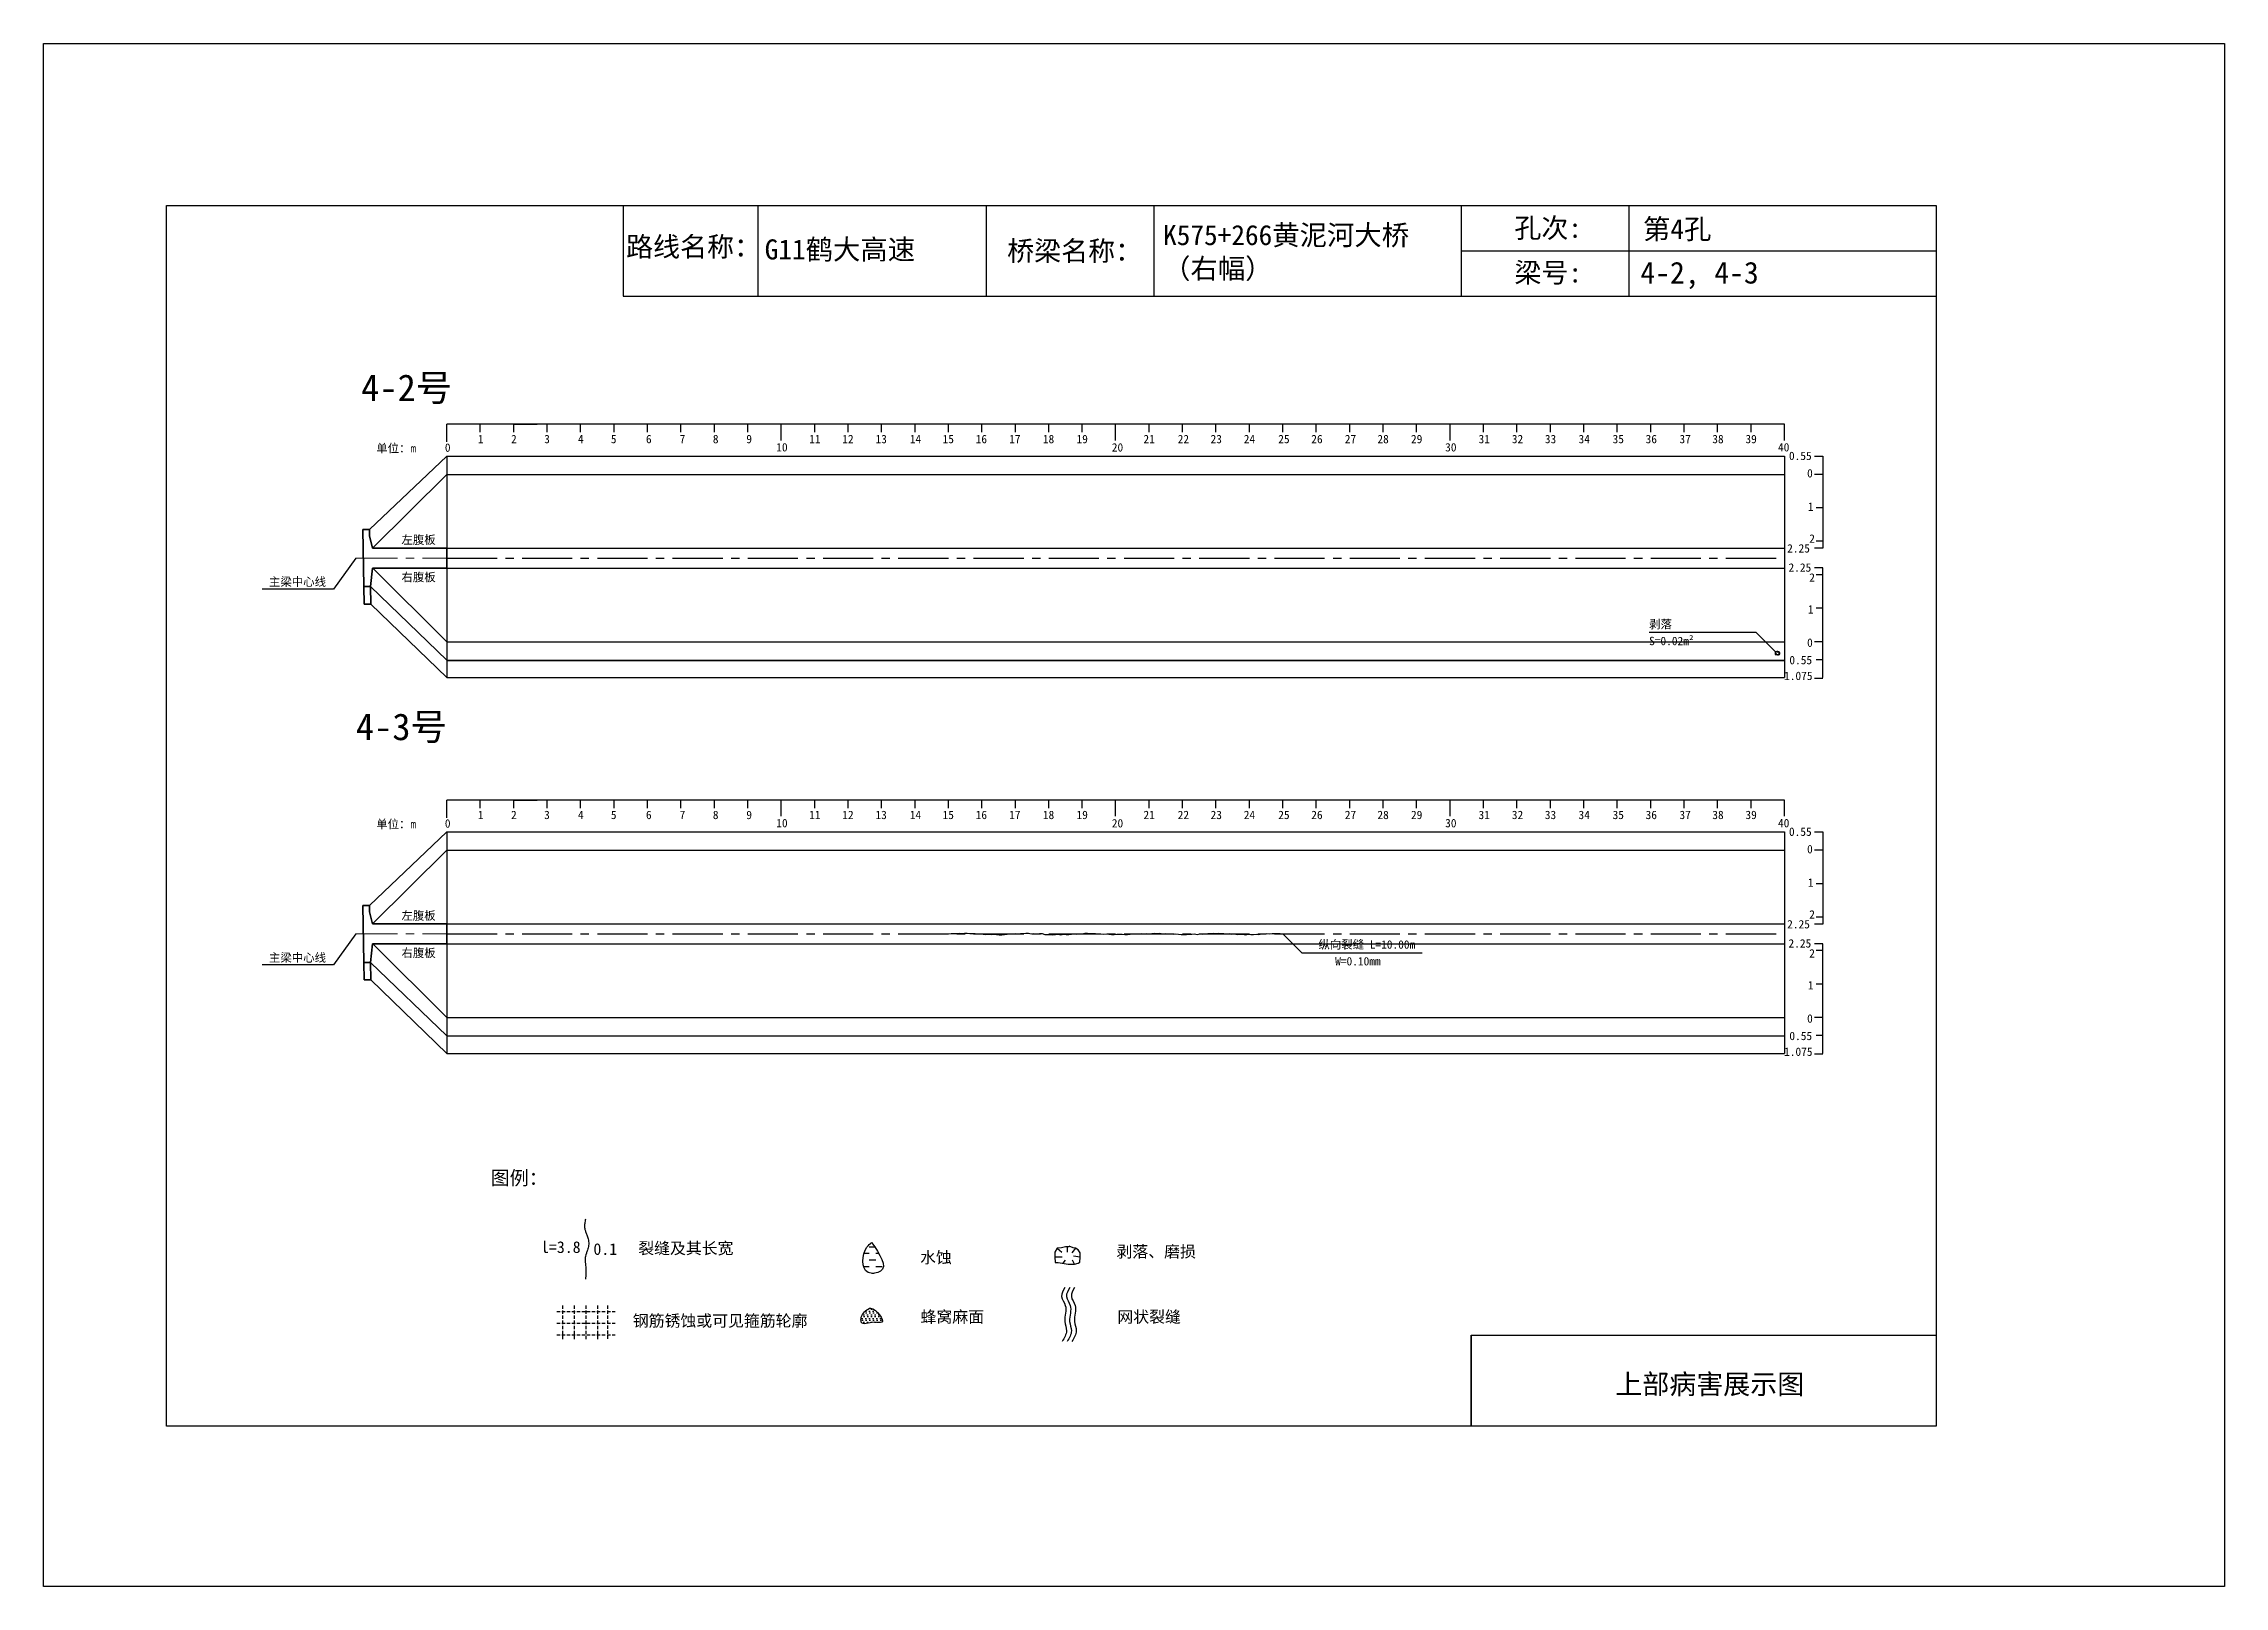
# Model space of a CAD drawing. Header units: millimetres. Extents: x -37 to 615, y -48 to 413.
import ezdxf

# ---------------------------------------------------------------- set-up
doc = ezdxf.new("R2010")
doc.units = ezdxf.units.MM
for name, pattern in [('CENTER', [2, 1.25, -0.25, 0.25, -0.25]), ('CENTER2', [1.125, 0.75, -0.125, 0.125, -0.125]), ('DASHED', [0.75, 0.5, -0.25])]:
    doc.linetypes.add(name, pattern=pattern)
for name, color, linetype in [('加固措施', 7, 'Continuous'), ('图层1', 7, 'Continuous'), ('病害', 5, 'Continuous'), ('轮廓', 3, 'Continuous')]:
    doc.layers.add(name, color=color, linetype=linetype)
doc.layers.add('虚线', color=7, linetype='Continuous', lineweight=30)
doc.styles.get("Standard").update_dxf_attribs({"font": ''})
doc.styles.add('汉字', font='')
doc.styles.get('Standard').set_extended_font_data('SimSun')
doc.styles.get('汉字').set_extended_font_data('SimSun')
pattern_1 = [(0, (-3997.7199, -288.9294), (0.55266586, 1.10533173), [0, -1.10533173])]
pattern_2 = [(0, (-6886.571, -700.7115), (0.55266586, 1.10533173), [0, -1.10533173])]
pattern_3 = [(0, (-3576.1421, -199.0757), (1.9895971, 1.9895971), [1.9895971, -1.9895971])]

# ---------------------------------------------------------------- blocks, each defined once
blk = doc.blocks.new('adfsd')
at = {"lineweight": -2, "ltscale": 0.5}
for p, q in [((1140.897, -3083.694), (1140.936, -3083.729)), ((1140.983, -3083.682), (1140.981, -3083.729)), ((1141.053, -3083.694), (1141.022, -3083.735)), ((1140.876, -3083.768), (1140.94, -3083.769)), ((1140.948, -3083.824), (1140.969, -3083.796)), ((1141.045, -3083.83), (1141.028, -3083.796)), ((1141.094, -3083.772), (1141.036, -3083.763))]:
    blk.add_line(p, q, dxfattribs=at)
blk.add_lwpolyline([(1141, -3083.682), (1140.967, -3083.682), (1140.934, -3083.69), (1140.897, -3083.694), (1140.876, -3083.727), (1140.876, -3083.768), (1140.88, -3083.818), (1140.905, -3083.818), (1140.991, -3083.83), (1141.045, -3083.83), (1141.078, -3083.822), (1141.09, -3083.814), (1141.094, -3083.772), (1141.094, -3083.735), (1141.078, -3083.707), (1141.053, -3083.694), (1141.033, -3083.69), (1141, -3083.678)], dxfattribs=at)
blk = doc.blocks.new('chi')
at = {"color": 0}
for p, q in [((1147.409, -3079.329), (1147.409, -3078.8)), ((1187.409, -3078.8), (1147.409, -3078.8)), ((1148.409, -3079.041), (1148.409, -3078.8)), ((1149.409, -3079.041), (1149.409, -3078.8)), ((1149.409, -3078.8), (1150.109, -3078.8)), ((1150.409, -3079.041), (1150.409, -3078.8)), ((1151.409, -3079.041), (1151.409, -3078.8)), ((1152.409, -3079.041), (1152.409, -3078.8)), ((1153.409, -3079.041), (1153.409, -3078.8)), ((1154.409, -3079.041), (1154.409, -3078.8)), ((1155.409, -3079.041), (1155.409, -3078.8)), ((1156.409, -3079.041), (1156.409, -3078.8)), ((1157.409, -3079.283), (1157.409, -3078.8)), ((1158.409, -3079.041), (1158.409, -3078.8)), ((1159.409, -3079.041), (1159.409, -3078.8)), ((1160.409, -3079.041), (1160.409, -3078.8)), ((1161.409, -3079.041), (1161.409, -3078.8)), ((1162.409, -3079.041), (1162.409, -3078.8)), ((1163.409, -3079.041), (1163.409, -3078.8)), ((1164.409, -3079.041), (1164.409, -3078.8)), ((1165.409, -3079.041), (1165.409, -3078.8)), ((1166.409, -3079.041), (1166.409, -3078.8)), ((1167.409, -3079.283), (1167.409, -3078.8)), ((1168.409, -3079.041), (1168.409, -3078.8)), ((1169.409, -3079.041), (1169.409, -3078.8)), ((1170.409, -3079.041), (1170.409, -3078.8)), ((1171.409, -3079.041), (1171.409, -3078.8)), ((1172.409, -3079.041), (1172.409, -3078.8)), ((1173.409, -3079.041), (1173.409, -3078.8)), ((1174.409, -3079.041), (1174.409, -3078.8)), ((1175.409, -3079.041), (1175.409, -3078.8)), ((1176.409, -3079.041), (1176.409, -3078.8)), ((1177.409, -3079.283), (1177.409, -3078.8)), ((1178.409, -3079.041), (1178.409, -3078.8)), ((1179.409, -3079.041), (1179.409, -3078.8)), ((1180.409, -3079.041), (1180.409, -3078.8)), ((1181.409, -3079.041), (1181.409, -3078.8)), ((1182.409, -3079.041), (1182.409, -3078.8)), ((1183.409, -3079.041), (1183.409, -3078.8)), ((1184.409, -3079.041), (1184.409, -3078.8)), ((1185.409, -3079.041), (1185.409, -3078.8)), ((1186.409, -3079.041), (1186.409, -3078.8)), ((1187.409, -3079.283), (1187.409, -3078.8))]:
    blk.add_line(p, q, dxfattribs=at)
for s, p in [('0', (1147.349, -3079.623)), ('1', (1148.339, -3079.368)), ('2', (1149.328, -3079.368)), ('3', (1150.319, -3079.368)), ('4', (1151.329, -3079.368)), ('5', (1152.313, -3079.368)), ('6', (1153.363, -3079.368)), ('7', (1154.37, -3079.368)), ('8', (1155.363, -3079.368)), ('9', (1156.363, -3079.368)), ('10', (1157.259, -3079.613)), ('11', (1158.242, -3079.368)), ('12', (1159.233, -3079.368)), ('13', (1160.227, -3079.368)), ('14', (1161.252, -3079.368)), ('15', (1162.233, -3079.368)), ('16', (1163.223, -3079.368)), ('17', (1164.224, -3079.368)), ('18', (1165.232, -3079.368)), ('19', (1166.238, -3079.368)), ('20', (1167.294, -3079.617)), ('21', (1168.24, -3079.368)), ('22', (1169.264, -3079.368)), ('23', (1170.247, -3079.368)), ('24', (1171.24, -3079.368)), ('25', (1172.271, -3079.368)), ('26', (1173.258, -3079.368)), ('27', (1174.261, -3079.368)), ('28', (1175.236, -3079.368)), ('29', (1176.24, -3079.368)), ('30', (1177.262, -3079.613)), ('31', (1178.261, -3079.368)), ('32', (1179.256, -3079.368)), ('33', (1180.243, -3079.368)), ('34', (1181.251, -3079.368)), ('35', (1182.269, -3079.368)), ('36', (1183.256, -3079.368)), ('37', (1184.269, -3079.368)), ('38', (1185.251, -3079.368)), ('39', (1186.242, -3079.368)), ('40', (1187.216, -3079.613))]:
    blk.add_text(s, height=0.25).set_placement(p)
blk = doc.blocks.new('kopp')
at = {"color": 0}
for p, q in [((1188.308, -3078.25), (1188.558, -3078.25)), ((1188.558, -3078.25), (1188.558, -3078.8)), ((1188.558, -3078.8), (1188.308, -3078.8)), ((1188.558, -3078.8), (1188.558, -3079.8)), ((1188.558, -3079.8), (1188.358, -3079.8)), ((1188.558, -3079.8), (1188.558, -3079.8)), ((1188.558, -3079.8), (1188.558, -3080.8)), ((1188.558, -3081.009), (1188.308, -3081.009)), ((1188.558, -3080.8), (1188.358, -3080.8)), ((1188.558, -3080.8), (1188.558, -3081.009)), ((1188.558, -3081.592), (1188.308, -3081.592)), ((1188.558, -3081.8), (1188.358, -3081.8)), ((1188.558, -3081.8), (1188.558, -3081.592)), ((1188.558, -3082.8), (1188.558, -3081.8)), ((1188.558, -3082.8), (1188.358, -3082.8)), ((1188.558, -3083.8), (1188.558, -3082.8)), ((1188.558, -3082.8), (1188.558, -3082.8)), ((1188.558, -3083.8), (1188.308, -3083.8)), ((1188.558, -3084.875), (1188.558, -3083.8)), ((1188.558, -3084.338), (1188.358, -3084.338)), ((1188.308, -3084.888), (1188.558, -3084.888))]:
    blk.add_line(p, q, dxfattribs=at)
for s, p in [('0.55', (1187.543, -3078.37)), ('0', (1188.086, -3078.891)), ('1', (1188.109, -3079.89)), ('2', (1188.15, -3080.842)), ('2.25', (1187.49, -3081.135)), ('2.25', (1187.53, -3081.708)), ('2', (1188.15, -3082.006)), ('1', (1188.109, -3082.959)), ('0', (1188.086, -3083.954)), ('0.55', (1187.556, -3084.474)), ('1.075', (1187.398, -3084.946))]:
    blk.add_text(s, height=0.25).set_placement(p)

msp = doc.modelspace()

# ---------------------------------------------------------------- hatches: boundary and pattern name
at = {"layer": '加固措施', "lineweight": -2}
h = msp.add_hatch(dxfattribs=at)
h.set_pattern_fill('DASH', color=256, scale=0.626645)
h.set_pattern_definition(pattern_3)
edge = h.paths.add_edge_path()
edge.add_spline(control_points=[(210.85, 54.88), (210.36, 54.45), (208.03, 52.39), (207.41, 44.9), (216.74, 46.23), (213.29, 51.3), (210.85, 54.88)], knot_values=[0, 0, 0, 0, 3.237042, 15.187225, 21.182779, 35.601669, 35.601669, 35.601669, 35.601669], degree=3, periodic=0)
h = msp.add_hatch(dxfattribs=at)
h.set_pattern_fill('DASH', color=256, scale=0.626645)
h.set_pattern_definition(pattern_3)
edge = h.paths.add_edge_path()
edge.add_spline(control_points=[(210.85, 54.88), (210.36, 54.45), (208.03, 52.39), (207.41, 44.9), (216.74, 46.23), (213.29, 51.3), (210.85, 54.88)], knot_values=[0, 0, 0, 0, 3.237042, 15.187225, 21.182779, 35.601669, 35.601669, 35.601669, 35.601669], degree=3, periodic=0)
h = msp.add_hatch(dxfattribs=at)
h.set_pattern_fill('DOTS', scale=0.696272)
h.set_pattern_definition(pattern_1)
edge = h.paths.add_edge_path()
edge.add_spline(control_points=[(210.19, 35.22), (209.15, 34.51), (207.68, 33.49), (207.52, 29.75), (211, 31.47), (215.72, 30.12), (212.21, 35.3), (210.31, 35.22), (210.19, 35.22)], knot_values=[0, 0, 0, 0, 5.205471, 7.397577, 12.944796, 16.169923, 23.88441, 24.400432, 24.400432, 24.400432, 24.400432], degree=3, periodic=0)
h = msp.add_hatch(dxfattribs=at)
h.set_pattern_fill('DOTS', scale=0.696272)
h.set_pattern_definition(pattern_1)
edge = h.paths.add_edge_path()
edge.add_spline(control_points=[(210.19, 35.22), (209.15, 34.51), (207.68, 33.49), (207.52, 29.75), (211, 31.47), (215.72, 30.12), (212.21, 35.3), (210.31, 35.22), (210.19, 35.22)], knot_values=[0, 0, 0, 0, 5.205471, 7.397577, 12.944796, 16.169923, 23.88441, 24.400432, 24.400432, 24.400432, 24.400432], degree=3, periodic=0)
at = {"layer": '病害', "lineweight": -2}
h = msp.add_hatch(dxfattribs=at)
h.set_pattern_fill('DOTS', color=4, scale=0.696272, style=0)
h.set_pattern_definition(pattern_2)
edge = h.paths.add_edge_path()
edge.add_spline(control_points=[(210.19, 35.22), (209.15, 34.51), (207.68, 33.49), (207.52, 29.75), (211, 31.47), (215.72, 30.12), (212.21, 35.3), (210.31, 35.22), (210.19, 35.22)], knot_values=[0, 0, 0, 0, 1.041094, 1.479515, 2.588959, 3.233985, 4.776882, 4.880086, 4.880086, 4.880086, 4.880086], degree=3, periodic=0)
h = msp.add_hatch(dxfattribs=at)
h.set_pattern_fill('DOTS', color=4, scale=0.696272, style=0)
h.set_pattern_definition(pattern_2)
edge = h.paths.add_edge_path()
edge.add_spline(control_points=[(210.19, 35.22), (209.15, 34.51), (207.68, 33.49), (207.52, 29.75), (211, 31.47), (215.72, 30.12), (212.21, 35.3), (210.31, 35.22), (210.19, 35.22)], knot_values=[0, 0, 0, 0, 1.041094, 1.479515, 2.588959, 3.233985, 4.776882, 4.880086, 4.880086, 4.880086, 4.880086], degree=3, periodic=0)

# ---------------------------------------------------------------- linework, layer by layer
at = {"color": 0, "linetype": 'ByBlock'}
for p, q in [((0, 364.85), (529.17, 364.85)), ((0, 0), (0, 364.85)), ((136.5, 364.85), (136.5, 337.72)), ((245.1, 364.85), (245.1, 337.72)), ((387.13, 364.85), (387.13, 337.72)), ((437.29, 364.79), (437.29, 337.66)), ((529.17, 364.85), (529.17, 0)), ((136.5, 337.72), (529.17, 337.72)), ((390.12, 0), (390.12, 27.12)), ((390.12, 27.12), (529.17, 27.12)), ((529.17, 0), (0, 0))]:
    msp.add_line(p, q, dxfattribs=at)
at = {"color": 0}
for p, q in [((60.65, 267.93), (83.82, 289.93)), ((83.82, 289.93), (83.82, 223.68)), ((83.82, 289.93), (483.82, 289.93)), ((483.82, 289.93), (483.82, 223.68)), ((61.57, 262.43), (83.82, 284.43)), ((83.82, 262.43), (483.82, 262.43)), ((483.82, 262.43), (483.82, 259.43)), ((56.57, 259.43), (49.96, 250.17)), ((61.64, 256.43), (83.82, 234.43)), ((83.82, 256.43), (483.82, 256.43)), ((49.96, 250.17), (28.63, 250.17)), ((60.99, 250.93), (83.82, 228.93)), ((61.09, 245.68), (83.82, 223.68)), ((83.82, 234.43), (483.82, 234.43)), ((83.82, 228.93), (483.82, 228.93)), ((83.82, 228.81), (483.82, 228.81)), ((83.82, 223.68), (483.82, 223.68)), ((60.65, 155.59), (83.82, 177.59)), ((83.82, 177.59), (83.82, 111.34)), ((83.82, 177.59), (483.82, 177.59)), ((483.82, 177.59), (483.82, 111.34)), ((61.57, 150.08), (83.82, 172.09)), ((83.82, 172.09), (483.82, 172.09)), ((83.82, 150.09), (483.82, 150.09)), ((483.82, 150.09), (483.82, 147.09)), ((56.57, 147.09), (49.96, 137.83)), ((61.64, 144.09), (83.82, 122.09)), ((83.82, 144.09), (483.82, 144.09)), ((49.96, 137.83), (28.63, 137.83)), ((60.99, 138.59), (83.82, 116.59)), ((61.09, 133.34), (83.82, 111.34)), ((83.82, 122.09), (483.82, 122.09)), ((83.82, 116.59), (483.82, 116.59)), ((83.82, 111.34), (483.82, 111.34))]:
    msp.add_line(p, q, dxfattribs=at)
msp.add_line((83.82, 284.43), (483.82, 284.43))
at = {"color": 1, "linetype": 'CENTER2', "ltscale": 20}
for p, q in [((83.82, 259.43), (483.82, 259.43)), ((83.82, 147.09), (483.82, 147.09))]:
    msp.add_line(p, q, dxfattribs=at)
at = {"color": 7}
for p, q in [((481, 230.9), (481.41, 230.9)), ((481.13, 231.38), (481.38, 231.16)), ((481.46, 230.55), (481.59, 230.73)), ((481.68, 231.45), (481.67, 231.16)), ((482.13, 231.38), (481.93, 231.12)), ((482.08, 230.51), (481.97, 230.73)), ((482.39, 230.88), (482.02, 230.93))]:
    msp.add_line(p, q, dxfattribs=at)
at = {"color": 1, "linetype": 'DASHED', "ltscale": 2}
for p, q in [((116.71, 34.25), (134.11, 34.25)), ((116.71, 34.25), (134.11, 34.25)), ((118.45, 35.99), (118.45, 25.55)), ((118.45, 35.99), (118.45, 25.55)), ((121.93, 35.99), (121.93, 25.55)), ((121.93, 35.99), (121.93, 25.55)), ((125.41, 35.99), (125.41, 25.55)), ((125.41, 35.99), (125.41, 25.55)), ((128.89, 35.99), (128.89, 25.55)), ((128.89, 35.99), (128.89, 25.55)), ((131.87, 36.02), (131.87, 25.57)), ((131.87, 36.02), (131.87, 25.57)), ((116.71, 30.77), (134.11, 30.77)), ((116.71, 30.77), (134.11, 30.77)), ((116.71, 27.29), (134.11, 27.29)), ((116.71, 27.29), (134.11, 27.29))]:
    msp.add_line(p, q, dxfattribs=at)
at = {"color": 3, "linetype": 'ByBlock'}
msp.add_lwpolyline([(-36.77, 413.19), (615.38, 413.19), (615.38, -47.93), (-36.77, -47.93)], close=True, dxfattribs=at)
at = {"color": 7}
for points in [[(481, 231.48), (475.34, 237.14), (443.34, 237.14)], [(481.79, 231.45), (481.58, 231.45), (481.37, 231.4), (481.13, 231.38), (481, 231.17), (481, 230.9), (481.03, 230.59), (481.18, 230.59), (481.74, 230.51), (482.08, 230.51), (482.29, 230.56), (482.37, 230.61), (482.39, 230.88), (482.39, 231.11), (482.29, 231.3), (482.13, 231.38), (482, 231.4), (481.79, 231.48)], [(233.8, 147.13), (234.6, 147.22), (235.4, 147.19), (236.2, 147.17), (237, 147.31), (237.8, 147.2), (238.6, 147.3), (239.4, 147.31), (240.2, 147.18), (241, 147.22), (241.8, 147.18), (242.6, 147.12), (243.4, 147.1), (244.2, 147), (245, 146.93), (245.8, 146.97), (246.6, 146.95), (247.4, 146.98), (248.2, 146.88), (249, 146.84), (249.8, 146.86), (250.6, 146.95), (251.4, 147.06), (252.2, 147.07), (253, 147.1), (253.8, 147.2), (254.6, 147.12), (255.4, 147.17), (256.2, 147.18), (257, 147.32), (257.8, 147.27), (258.6, 147.14), (259.4, 147.26), (260.2, 147.15), (261, 147.19), (261.8, 147.17), (262.6, 146.96), (263.4, 146.96), (264.2, 146.9), (265, 146.86), (265.8, 146.96), (266.6, 146.97), (267.4, 146.84), (268.2, 147), (269, 146.95), (269.8, 146.95), (270.6, 146.98), (271.4, 147.15), (272.2, 147.03), (273, 147.15), (273.8, 147.14), (274.6, 147.27), (275.4, 147.27), (276.2, 147.19), (277, 147.25), (277.8, 147.24), (278.6, 147.15), (279.4, 147.11), (280.2, 147.05), (281, 147.11), (281.8, 146.98), (282.6, 146.96), (283.4, 146.88), (284.2, 147.04), (285, 147.01), (285.8, 147.01), (286.6, 146.96), (287.4, 146.94), (288.2, 146.98), (289, 147.11), (289.8, 147.14), (290.6, 147.13), (291.4, 147.19), (292.2, 147.13), (293, 147.18), (293.8, 147.15), (294.6, 147.2), (295.4, 147.28), (296.2, 147.22), (297, 147.27), (297.8, 147.13), (298.6, 147.18), (299.4, 147.16), (300.2, 147.14), (301, 147.03), (301.8, 147.08), (302.6, 146.97), (303.4, 146.87), (304.2, 146.88), (305, 146.87), (305.8, 146.97), (306.6, 147.05), (307.4, 147.07), (308.2, 146.95), (309, 147.12), (309.8, 147.05), (310.6, 147.1), (311.4, 147.22), (312.2, 147.23), (313, 147.3), (313.8, 147.17), (314.6, 147.28), (315.4, 147.26), (316.2, 147.2), (317, 147.15), (317.8, 147.2), (318.6, 147.05), (319.4, 147.13), (320.2, 146.91), (321, 147.06), (321.8, 147.04), (322.6, 146.86), (323.4, 147.03), (324.2, 146.93), (325, 146.9), (325.8, 147), (326.6, 146.95), (327.4, 147.13), (328.2, 147.1), (329, 147.18), (329.8, 147.14), (330.6, 147.2), (331.4, 147.19), (332.2, 147.18), (333, 147.23), (333.8, 147.08)], [(333.8, 147.08), (339.46, 141.42), (375.46, 141.42)]]:
    msp.add_lwpolyline(points, dxfattribs=at)
for points in [[(268.59, 41.36), (268.08, 40.47), (267.03, 38.67), (269.71, 35.55), (267.97, 31.9), (269.63, 28.26), (268.46, 26.35), (267.82, 25.31)], [(268.59, 41.36), (268.08, 40.47), (267.03, 38.67), (269.71, 35.55), (267.97, 31.9), (269.63, 28.26), (268.46, 26.35), (267.82, 25.31)], [(270.07, 41.36), (269.55, 40.47), (268.51, 38.67), (271.18, 35.55), (269.44, 31.9), (271.1, 28.26), (269.94, 26.35), (269.3, 25.31)], [(270.07, 41.36), (269.55, 40.47), (268.51, 38.67), (271.18, 35.55), (269.44, 31.9), (271.1, 28.26), (269.94, 26.35), (269.3, 25.31)], [(271.52, 41.36), (271, 40.47), (269.96, 38.67), (272.63, 35.55), (270.89, 31.9), (272.55, 28.26), (271.39, 26.35), (270.75, 25.31)], [(271.52, 41.36), (271, 40.47), (269.96, 38.67), (272.63, 35.55), (270.89, 31.9), (272.55, 28.26), (271.39, 26.35), (270.75, 25.31)]]:
    msp.add_open_spline(points, degree=3, knots=[0, 0, 0, 0, 2.808133, 5.677796, 10.461234, 13.324406, 16.732801, 16.732801, 16.732801, 16.732801])
at = {"lineweight": -2}
msp.add_open_spline([(210.19, 35.22), (209.15, 34.51), (207.68, 33.49), (207.52, 29.75), (211, 31.47), (215.72, 30.12), (212.21, 35.3), (210.31, 35.22), (210.19, 35.22)], degree=3, knots=[0, 0, 0, 0, 3.624423, 5.150725, 9.013098, 11.258664, 16.630045, 16.989336, 16.989336, 16.989336, 16.989336], dxfattribs=at)
msp.add_open_spline([(210.19, 35.22), (209.15, 34.51), (207.68, 33.49), (207.52, 29.75), (211, 31.47), (215.72, 30.12), (212.21, 35.3), (210.31, 35.22), (210.19, 35.22)], degree=3, knots=[0, 0, 0, 0, 3.624423, 5.150725, 9.013098, 11.258664, 16.630045, 16.989336, 16.989336, 16.989336, 16.989336], dxfattribs=at)
at = {"layer": '加固措施', "lineweight": -2}
msp.add_open_spline([(210.85, 54.88), (210.36, 54.45), (208.03, 52.39), (207.41, 44.9), (216.74, 46.23), (213.29, 51.3), (210.85, 54.88)], degree=3, knots=[0, 0, 0, 0, 2.028466, 9.51698, 13.274057, 22.309569, 22.309569, 22.309569, 22.309569], dxfattribs=at)
msp.add_open_spline([(210.85, 54.88), (210.36, 54.45), (208.03, 52.39), (207.41, 44.9), (216.74, 46.23), (213.29, 51.3), (210.85, 54.88)], degree=3, knots=[0, 0, 0, 0, 2.028466, 9.51698, 13.274057, 22.309569, 22.309569, 22.309569, 22.309569], dxfattribs=at)
at = {"layer": '图层1', "lineweight": -2}
msp.add_open_spline([(125.25, 61.82), (125.22, 61.61), (125.18, 61.39), (125.07, 60.75), (125.02, 60.35), (124.99, 59.78), (125, 59.6), (125.02, 59.31), (125.03, 59.21), (125.06, 59), (125.09, 58.89), (125.19, 58.51), (125.29, 58.21), (125.54, 57.57), (125.69, 57.22), (125.96, 56.46), (126.09, 56.04), (126.21, 55.34), (126.24, 55.06), (126.25, 54.51), (126.23, 54.25), (126.16, 53.74), (126.11, 53.5), (126, 53.03), (125.93, 52.81), (125.76, 52.25), (125.64, 51.93), (125.45, 51.33), (125.36, 51.04), (125.27, 50.66), (125.24, 50.54), (125.21, 50.32), (125.2, 50.23), (125.18, 50.03), (125.17, 49.92), (125.17, 49.54), (125.18, 49.25), (125.23, 48.62), (125.27, 48.29), (125.33, 47.7), (125.35, 47.46), (125.38, 47), (125.39, 46.78), (125.4, 46.36), (125.4, 46.16), (125.39, 45.54), (125.37, 45.14), (125.32, 44.45), (125.3, 44.15), (125.27, 43.85)], degree=3, knots=[0, 0, 0, 0, 0.93103, 0.93103, 2.904338, 2.904338, 3.933552, 3.933552, 4.598026, 4.598026, 5.2625, 5.2625, 6.799065, 6.799065, 8.335629, 8.335629, 9.872194, 9.872194, 10.744529, 10.744529, 11.616864, 11.616864, 12.4892, 12.4892, 13.361535, 13.361535, 14.755665, 14.755665, 16.149795, 16.149795, 16.835641, 16.835641, 17.410365, 17.410365, 17.98509, 17.98509, 19.45733, 19.45733, 20.929571, 20.929571, 21.910052, 21.910052, 22.722819, 22.722819, 23.535585, 23.535585, 25.161117, 25.161117, 26.428502, 26.428502, 26.428502, 26.428502], dxfattribs=at)
msp.add_open_spline([(125.25, 61.82), (125.22, 61.61), (125.18, 61.39), (125.07, 60.75), (125.02, 60.35), (124.99, 59.78), (125, 59.6), (125.02, 59.31), (125.03, 59.21), (125.06, 59), (125.09, 58.89), (125.19, 58.51), (125.29, 58.21), (125.54, 57.57), (125.69, 57.22), (125.96, 56.46), (126.09, 56.04), (126.21, 55.34), (126.24, 55.06), (126.25, 54.51), (126.23, 54.25), (126.16, 53.74), (126.11, 53.5), (126, 53.03), (125.93, 52.81), (125.76, 52.25), (125.64, 51.93), (125.45, 51.33), (125.36, 51.04), (125.27, 50.66), (125.24, 50.54), (125.21, 50.32), (125.2, 50.23), (125.18, 50.03), (125.17, 49.92), (125.17, 49.54), (125.18, 49.25), (125.23, 48.62), (125.27, 48.29), (125.33, 47.7), (125.35, 47.46), (125.38, 47), (125.39, 46.78), (125.4, 46.36), (125.4, 46.16), (125.39, 45.54), (125.37, 45.14), (125.32, 44.45), (125.3, 44.15), (125.27, 43.85)], degree=3, knots=[0, 0, 0, 0, 0.93103, 0.93103, 2.904338, 2.904338, 3.933552, 3.933552, 4.598026, 4.598026, 5.2625, 5.2625, 6.799065, 6.799065, 8.335629, 8.335629, 9.872194, 9.872194, 10.744529, 10.744529, 11.616864, 11.616864, 12.4892, 12.4892, 13.361535, 13.361535, 14.755665, 14.755665, 16.149795, 16.149795, 16.835641, 16.835641, 17.410365, 17.410365, 17.98509, 17.98509, 19.45733, 19.45733, 20.929571, 20.929571, 21.910052, 21.910052, 22.722819, 22.722819, 23.535585, 23.535585, 25.161117, 25.161117, 26.428502, 26.428502, 26.428502, 26.428502], dxfattribs=at)
at = {"layer": '病害', "color": 5}
for p, q in [((136.5, 364.85), (136.5, 337.72)), ((245.1, 364.85), (245.1, 337.72)), ((387.13, 364.85), (387.13, 337.72)), ((529.17, 364.85), (529.17, 337.72)), ((136.5, 337.72), (386.58, 337.72)), ((386.58, 337.72), (529.17, 337.72)), ((390.12, 27.12), (529.17, 27.12)), ((390.12, 27.12), (390.12, 0)), ((529.17, 27.12), (529.17, 0))]:
    msp.add_line(p, q, dxfattribs=at)
at = {"layer": '病害', "color": 0}
for p, q in [((176.83, 364.85), (176.83, 337.72)), ((295.25, 364.85), (295.25, 337.72)), ((387.14, 351.23), (529.17, 351.23))]:
    msp.add_line(p, q, dxfattribs=at)
at = {"layer": '虚线', "linetype": 'CENTER', "lineweight": 18, "ltscale": 10}
for p, q in [((56.57, 259.43), (83.82, 259.43)), ((56.57, 147.09), (83.82, 147.09))]:
    msp.add_line(p, q, dxfattribs=at)
at = {"layer": '轮廓', "color": 5, "lineweight": 35}
for p, q in [((58.99, 250.93), (58.65, 267.93)), ((58.65, 267.93), (60.65, 267.93)), ((60.69, 266.05), (60.65, 267.93)), ((61.57, 262.43), (60.69, 266.05)), ((83.82, 262.43), (61.57, 262.43)), ((83.82, 256.43), (83.82, 262.43)), ((60.99, 250.93), (61.63, 256.43)), ((83.82, 256.43), (61.63, 256.43)), ((58.99, 250.93), (60.99, 250.93)), ((59.09, 245.68), (58.99, 250.93)), ((61.09, 245.68), (60.99, 250.93)), ((59.09, 245.68), (61.09, 245.68)), ((58.99, 138.59), (58.65, 155.59)), ((58.65, 155.59), (60.65, 155.59)), ((60.69, 153.71), (60.65, 155.59)), ((61.57, 150.08), (60.69, 153.71)), ((83.82, 150.08), (61.57, 150.08)), ((83.82, 144.08), (83.82, 150.08)), ((60.99, 138.59), (61.63, 144.09)), ((83.82, 144.09), (61.63, 144.09)), ((58.99, 138.59), (60.99, 138.59)), ((59.09, 133.34), (58.99, 138.59)), ((61.09, 133.34), (60.99, 138.59)), ((59.09, 133.34), (61.09, 133.34))]:
    msp.add_line(p, q, dxfattribs=at)

# ---------------------------------------------------------------- block references
at = {"color": 0}
for name, p, xscale, yscale, zscale in [('chi', (-11390.27, 31087.43), 9.999999999994273, 9.999999999994273, 9.999999999994273), ('kopp', (-11390.27, 31072.43), 9.999999999994273, 9.999999999994273, 9.999999999994273), ('chi', (-11390.27, 30975.09), 9.999999999994273, 9.999999999994273, 9.999999999994273), ('kopp', (-11390.27, 30960.09), 9.999999999994273, 9.999999999994273, 9.999999999994273), ('adfsd', (-39452.38, 107407.64), 34.81359766870787, 34.81359766870787, 34.81359766870787), ('adfsd', (-39452.38, 107407.64), 34.81359766870787, 34.81359766870787, 34.81359766870787)]:
    msp.add_blockref(name, p, dxfattribs=dict(at, xscale=xscale, yscale=yscale, zscale=zscale))

# ---------------------------------------------------------------- texts
for s, p in [('单位：m', (62.7, 290.99)), ('左腹板', (70.24, 263.64)), ('右腹板', (70.24, 252.47)), ('主梁中心线', (30.63, 251.08)), ('单位：m', (62.7, 178.65)), ('左腹板', (70.24, 151.3)), ('主梁中心线', (30.63, 138.73)), ('右腹板', (70.24, 140.13))]:
    msp.add_text(s, height=2.5).set_placement(p)
at = {"color": 7}
for s, p in [('剥落', (443.34, 238.39)), ('S=0.02m²', (443.34, 233.39)), ('纵向裂缝 L=10.00m', (344.46, 142.67)), ('W=0.10mm', (349.46, 137.67))]:
    msp.add_text(s, height=2.5, dxfattribs=at).set_placement(p)
at = {"linetype": 'ByBlock', "attachment_point": 1, "style": '汉字'}
for s, insert, char_height, width in [('K575+266黄泥河大桥（右幅）', (298, 358.97), 6, 87.5474), ('{\\C0;第4孔}', (441.52, 360.78), 6, 77.4135), ('{\\C0;G11鹤大高速}', (178.87, 354.68), 6, 62.8604), ('{\\C0;4-2, 4-3}', (440.75, 347.98), 6.5, 84.1186), ('{\\C0;4-2号}', (58.2, 314.34), 8, 49.3496), ('{\\C0;4-3号}', (56.63, 213.01), 8, 49.3496)]:
    msp.add_mtext(s, dxfattribs=dict(at, insert=insert, char_height=char_height, width=width))
at = {"layer": '图层1', "style": '汉字'}
for s, p in [('孔次:', (403.05, 355.16)), ('路线名称：', (137.42, 349.54)), ('桥梁名称：', (251.38, 348.29)), ('梁号:', (403.08, 341.8)), ('上部病害展示图', (433.23, 9.56))]:
    msp.add_text(s, height=5.918, dxfattribs=at).set_placement(p)
at = {"layer": '图层1', "lineweight": -2, "attachment_point": 1}
for s, insert, char_height in [('图例：', (96.91, 76.23), 4.178), ('图例：', (96.91, 76.23), 4.178), ('l=3.8', (111.98, 55.21), 3.481), ('l=3.8', (111.98, 55.21), 3.481), ('0.1', (127.65, 54.63), 3.481), ('0.1', (127.65, 54.63), 3.481), ('裂缝及其长宽', (141.05, 54.88), 3.481), ('裂缝及其长宽', (141.05, 54.88), 3.481), ('水蚀', (225.33, 52.14), 3.481), ('水蚀', (225.33, 52.14), 3.481), ('剥落、磨损', (284.06, 53.89), 3.481), ('剥落、磨损', (284.06, 53.89), 3.481), ('钢筋锈蚀或可见箍筋轮廓', (139.42, 33.21), 3.4814), ('钢筋锈蚀或可见箍筋轮廓', (139.42, 33.21), 3.4814), ('蜂窝麻面', (225.48, 34.38), 3.481), ('蜂窝麻面', (225.48, 34.38), 3.481), ('网状裂缝', (284.32, 34.39), 3.481), ('网状裂缝', (284.32, 34.39), 3.481)]:
    msp.add_mtext(s, dxfattribs=dict(at, insert=insert, char_height=char_height))

doc.saveas('drawing.dxf')
